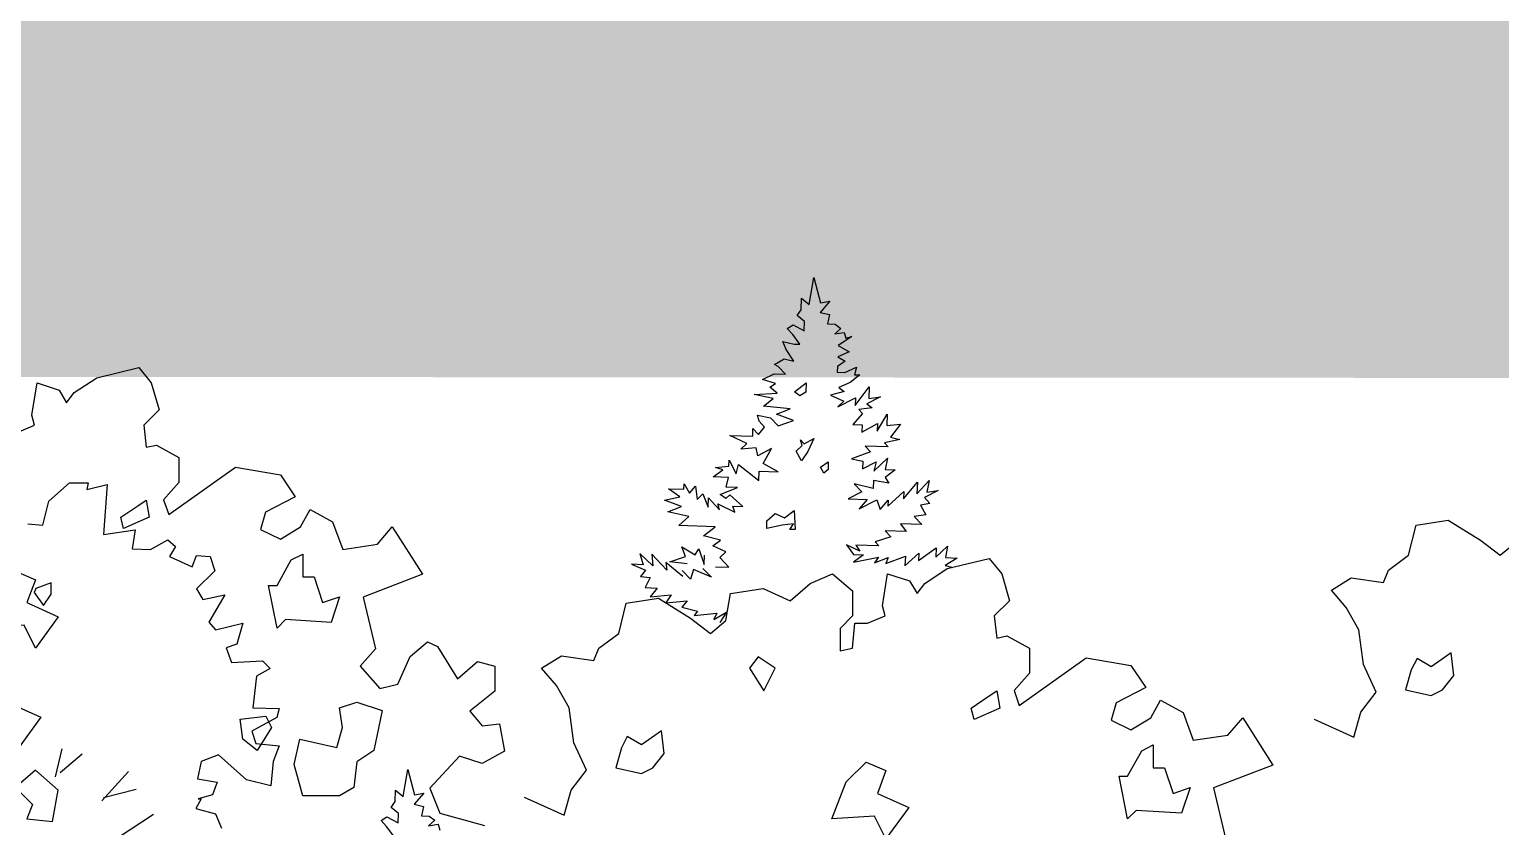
# Model space of a CAD drawing. Header units: inches. Extents: x 11.9 to 85.3, y 21.1 to 37.4.
# Drawn here: x 27.6 to 28.52, y 23.831 to 24.329 of the extents above; entities that cross this region are included whole.
import ezdxf

# ---------------------------------------------------------------- set-up
doc = ezdxf.new("R2010")
doc.units = ezdxf.units.IN
doc.header["$MEASUREMENT"] = 0
doc.layers.add('CAY', color=94, linetype='Continuous')
doc.layers.add('Layer1', color=7, linetype='Continuous')

# ---------------------------------------------------------------- blocks, each defined once
blk = doc.blocks.new('A$C76451831')
at = {"layer": 'CAY'}
for p, q in [((2471.8, 2031.9), (2478.5, 2069.3)), ((2478.5, 2069.3), (2487.7, 2034.1)), ((2460.6, 2024.6), (2461.2, 2040.4)), ((2461.2, 2040.4), (2471.8, 2031.9)), ((2500.9, 2036.3), (2487.3, 2020.9)), ((2487.7, 2034.1), (2500.9, 2036.3)), ((2455.4, 2016.6), (2460.6, 2024.6)), ((2465.5, 2008.1), (2455.4, 2016.6)), ((2465, 1995), (2465.5, 2008.1)), ((2487.3, 2020.9), (2500.3, 2017.8)), ((2500.3, 2017.8), (2497.6, 2004.7)), ((2441.2, 1998.5), (2449.5, 2003.7)), ((2449, 1990.1), (2441.2, 1998.5)), ((2459, 1976.6), (2449, 1990.1)), ((2449.5, 2003.7), (2465, 1995)), ((2497.6, 2004.7), (2508, 2004.3)), ((2515.9, 1998.6), (2507.5, 1990.8)), ((2507.5, 1990.8), (2520.7, 1993)), ((2508, 2004.3), (2515.9, 1998.6)), ((2531.4, 1987.2), (2512.4, 1974.7)), ((2520.7, 1993), (2523.1, 1984.8)), ((2523.1, 1984.8), (2531.4, 1987.2)), ((2435.1, 1980.1), (2451.3, 1976.8)), ((2440.1, 1969.1), (2435.1, 1980.1)), ((2450.4, 1952.9), (2440.1, 1969.1)), ((2451.3, 1976.8), (2459, 1976.6)), ((2512.4, 1974.7), (2527.9, 1966)), ((2423.5, 1948.4), (2437, 1956)), ((2428.9, 1945.4), (2423.5, 1948.4)), ((2437, 1956), (2450.4, 1952.9)), ((2522, 1953.1), (2511.3, 1945.3)), ((2527.9, 1966), (2511.8, 1958.9)), ((2511.8, 1958.9), (2522, 1953.1)), ((1448.6, 1909.2), (1479.9, 1929.8)), ((1479.9, 1929.8), (1538.3, 1944)), ((1538.3, 1944), (1555.9, 1922.7)), ((2407, 1927.6), (2423.1, 1935.2)), ((2425.3, 1922), (2407, 1927.6)), ((2423.1, 1935.2), (2438.9, 1934.7)), ((2438.9, 1934.7), (2428.9, 1945.4)), ((2511.3, 1945.3), (2511.1, 1937.6)), ((2511.1, 1937.6), (2521.5, 1937.2)), ((2521.5, 1937.2), (2538.1, 1944.4)), ((2542.7, 1933.8), (2529.2, 1923.4)), ((2538.1, 1944.4), (2535, 1934)), ((2535, 1934), (2542.7, 1933.8)), ((1389.7, 1877.9), (1396.8, 1922.7)), ((1396.8, 1922.7), (1427.4, 1912.7)), ((1427.4, 1912.7), (1438, 1895)), ((1438, 1895), (1448.6, 1909.2)), ((1555.9, 1922.7), (1566.6, 1885)), ((2395.4, 1906.7), (2427.6, 1908.3)), ((2421.9, 1900.8), (2395.4, 1906.7)), ((2417, 1916.8), (2425.3, 1922)), ((2427.6, 1908.3), (2417, 1916.8)), ((2520.6, 1910.5), (2501.8, 1905.7)), ((2501.8, 1905.7), (2520.1, 1897.4)), ((2529.2, 1923.4), (2513.1, 1916.2)), ((2513.1, 1916.2), (2520.6, 1910.5)), ((2536.2, 1891.4), (2555.7, 1917.4)), ((2555.7, 1917.4), (2555.1, 1901.1)), ((1566.6, 1885), (1545.3, 1863.8)), ((2408.4, 1890.4), (2421.9, 1900.8)), ((2445.4, 1886.4), (2408.4, 1890.4)), ((2426.6, 1879.3), (2445.4, 1886.4)), ((2512.1, 1889.5), (2536.6, 1901.8)), ((2520.1, 1897.4), (2512.1, 1889.5)), ((2536.6, 1901.8), (2536.2, 1891.4)), ((2559.6, 1887.8), (2541, 1885.8)), ((2541, 1885.8), (2546.2, 1880.1)), ((2571.1, 1903.3), (2552.1, 1893.5)), ((2552.1, 1893.5), (2559.6, 1887.8)), ((2555.1, 1901.1), (2571.1, 1903.3)), ((1393.2, 1863.8), (1389.7, 1877.9)), ((2402.2, 1869.3), (2399.8, 1877.6)), ((2399.8, 1877.6), (2418.2, 1874.2)), ((2409.6, 1860.9), (2402.2, 1869.3)), ((2418.2, 1874.2), (2428.7, 1862.9)), ((2450.3, 1870.4), (2426.6, 1879.3)), ((2428.7, 1862.9), (2450.3, 1870.4)), ((2546.2, 1880.1), (2532.6, 1864.8)), ((2532.6, 1864.8), (2545.7, 1864.3)), ((2545.3, 1853.9), (2567, 1866.3)), ((2545.7, 1864.3), (2545.3, 1853.9)), ((2566.7, 1855.4), (2580.6, 1878.9)), ((2567, 1866.3), (2566.7, 1855.4)), ((2580.6, 1878.9), (2580.1, 1863.1)), ((2580.1, 1863.1), (2599.2, 1865.2)), ((2599.2, 1865.2), (2585, 1847.1)), ((1369, 1853.7), (1393.2, 1863.8)), ((1545.3, 1863.8), (1548.9, 1833.1)), ((2361.6, 1849.4), (2393.3, 1848.3)), ((2385.3, 1838.2), (2361.6, 1849.4)), ((2393.3, 1848.3), (2393.7, 1859.2)), ((2393.7, 1859.2), (2401.6, 1850.7)), ((2401.6, 1850.7), (2409.6, 1860.9)), ((2598.4, 1843.9), (2577, 1839.2)), ((2585, 1847.1), (2598.4, 1843.9)), ((1548.9, 1833.1), (1563, 1836)), ((1563, 1836), (1594.3, 1818.9)), ((2376.8, 1830.3), (2385.3, 1838.2)), ((2398.2, 1832.3), (2376.8, 1830.3)), ((2400.5, 1821.3), (2398.2, 1832.3)), ((2419.5, 1831.5), (2400.5, 1821.3)), ((2407.9, 1810.6), (2419.5, 1831.5)), ((2557.5, 1826.7), (2530.9, 1816.8)), ((2581.8, 1833.6), (2550.1, 1834.7)), ((2550.1, 1834.7), (2557.5, 1826.7)), ((2577, 1839.2), (2581.8, 1833.6)), ((1580.1, 1739.3), (1673.3, 1805.4)), ((1594.3, 1818.9), (1594.3, 1784.1)), ((1673.3, 1805.4), (1735.8, 1794.7)), ((2341.5, 1804.8), (2360.1, 1806.9)), ((2351.8, 1801.7), (2341.5, 1804.8)), ((2360.1, 1806.9), (2360.4, 1815)), ((2360.4, 1815), (2370.2, 1796.1)), ((2370.2, 1796.1), (2373.4, 1809.1)), ((2373.4, 1809.1), (2402, 1786.8)), ((2428.8, 1799), (2407.9, 1810.6)), ((2530.9, 1816.8), (2546.6, 1813.5)), ((2546.6, 1813.5), (2546.3, 1803.1)), ((2546.3, 1803.1), (2565.2, 1812.8)), ((2562, 1799.8), (2581.2, 1817.7)), ((2565.2, 1812.8), (2562, 1799.8)), ((2581.2, 1817.7), (2577.9, 1802)), ((1594.3, 1784.1), (1573, 1759.9)), ((1735.8, 1794.7), (1756.4, 1764.1)), ((2338.3, 1791.8), (2351.8, 1801.7)), ((2359.6, 1791), (2338.3, 1791.8)), ((2356.4, 1777.5), (2359.6, 1791)), ((2402, 1786.8), (2402.5, 1799.9)), ((2402.5, 1799.9), (2428.8, 1799)), ((2561.5, 1786.7), (2561.2, 1775.8)), ((2582.7, 1783.2), (2561.5, 1786.7)), ((2591.5, 1801.5), (2577.6, 1791.1)), ((2577.6, 1791.1), (2582.7, 1783.2)), ((2577.9, 1802), (2591.5, 1801.5)), ((2603.3, 1761.2), (2622.6, 1784.5)), ((2622.1, 1768.2), (2639, 1786.7)), ((2622.6, 1784.5), (2622.1, 1768.2)), ((2639, 1786.7), (2635.8, 1770.5)), ((1756.4, 1764.1), (1715.1, 1742.8)), ((2270.6, 1759.2), (2292, 1763.9)), ((2292, 1763.9), (2276.1, 1775.3)), ((2276.1, 1775.3), (2297.4, 1774.6)), ((2297.4, 1774.6), (2297.7, 1782.3)), ((2297.7, 1782.3), (2305.3, 1768.9)), ((2305.3, 1768.9), (2313.9, 1779)), ((2313.9, 1779), (2315.9, 1760.3)), ((2315.9, 1760.3), (2323.9, 1768.2)), ((2323.9, 1768.2), (2331.4, 1749.4)), ((2331.4, 1749.4), (2331.9, 1762.5)), ((2331.9, 1762.5), (2347.1, 1746.1)), ((2347.9, 1767.4), (2372.2, 1777)), ((2355.9, 1761.7), (2347.9, 1767.4)), ((2361.5, 1766.9), (2355.9, 1761.7)), ((2372.2, 1777), (2356.4, 1777.5)), ((2379.5, 1750.4), (2361.5, 1766.9)), ((2545.1, 1770.9), (2526.2, 1761.2)), ((2561.2, 1775.8), (2534.7, 1782.2)), ((2534.7, 1782.2), (2545.1, 1770.9)), ((2581.6, 1751.1), (2603.6, 1771.6)), ((2603.6, 1771.6), (2603.3, 1761.2)), ((2651.7, 1772.6), (2632.8, 1762.9)), ((2632.8, 1762.9), (2640.2, 1754.5)), ((2635.8, 1770.5), (2651.7, 1772.6)), ((1573, 1759.9), (1580.1, 1739.3)), ((1715.1, 1742.8), (1708.1, 1718.6)), ((1763.5, 1722.2), (1777.1, 1746.4)), ((1777.1, 1746.4), (1808.3, 1729.3)), ((2294.3, 1750.7), (2270.6, 1759.2)), ((2275, 1743.2), (2294.3, 1750.7)), ((2304.2, 1736.7), (2275, 1743.2)), ((2347.1, 1746.1), (2344.7, 1754.4)), ((2344.7, 1754.4), (2368.3, 1742.7)), ((2365.9, 1750.9), (2379.5, 1750.4)), ((2368.3, 1742.7), (2365.9, 1750.9)), ((2526.2, 1761.2), (2552.9, 1760.2)), ((2552.9, 1760.2), (2541.6, 1747.5)), ((2541.6, 1747.5), (2566, 1759.8)), ((2566, 1759.8), (2571, 1746.5)), ((2571, 1746.5), (2581.9, 1759.2)), ((2581.9, 1759.2), (2581.6, 1751.1)), ((2640.2, 1754.5), (2627, 1752.2)), ((2627, 1752.2), (2634.6, 1738.8)), ((1735.8, 1705.1), (1763.5, 1722.2)), ((1808.3, 1729.3), (1822.5, 1690.9)), ((1870.8, 1698), (1891.4, 1722.2)), ((1891.4, 1722.2), (1933.3, 1656.1)), ((2290.6, 1724.1), (2304.2, 1736.7)), ((2340.9, 1722.3), (2290.6, 1724.1)), ((2324.6, 1709.7), (2340.9, 1722.3)), ((2628.7, 1725.4), (2599.3, 1726.4)), ((2599.3, 1726.4), (2607.1, 1715.7)), ((2634.6, 1738.8), (2618.3, 1736.6)), ((2618.3, 1736.6), (2628.7, 1725.4)), ((3306.5, 1682.6), (3317.1, 1724.4)), ((3317.1, 1724.4), (3361.9, 1731.5)), ((3361.9, 1731.5), (3406.7, 1703.8)), ((1708.1, 1718.6), (1735.8, 1705.1)), ((2348.4, 1703.5), (2324.6, 1709.7)), ((2337.7, 1695.7), (2348.4, 1703.5)), ((2585.5, 1708.3), (2564, 1701.4)), ((2564, 1701.4), (2569.2, 1695.7)), ((2577.7, 1716.8), (2585.5, 1708.3)), ((2607.1, 1715.7), (2577.7, 1716.8)), ((3406.7, 1703.8), (3434.4, 1682.6)), ((1822.5, 1690.9), (1870.8, 1698)), ((2236.3, 1685.2), (2240.6, 1669.3)), ((2254.4, 1667.9), (2236.3, 1685.2)), ((2252.8, 1684.1), (2254.4, 1667.9)), ((2273.6, 1662), (2252.8, 1684.1)), ((2278, 1673.7), (2299.6, 1681.1)), ((2294.6, 1694.5), (2313.2, 1683.4)), ((2299.6, 1681.1), (2294.6, 1694.5)), ((2313.2, 1683.4), (2318.5, 1691.4)), ((2318.5, 1691.4), (2325.9, 1669.8)), ((2325.9, 1669.8), (2326.4, 1682.9)), ((2356, 1687.3), (2337.7, 1695.7)), ((2347.5, 1679.5), (2356, 1687.3)), ((2524, 1697.3), (2533.9, 1683.8)), ((2542.3, 1688.5), (2524, 1697.3)), ((2547.5, 1683.4), (2533.6, 1673)), ((2533.6, 1673), (2568.7, 1679.9)), ((2533.9, 1683.8), (2547.5, 1683.4)), ((2569.2, 1695.7), (2537.1, 1696.9)), ((2537.1, 1696.9), (2542.3, 1688.5)), ((2568.7, 1679.9), (2563, 1671.9)), ((2578.8, 1671.4), (2605.9, 1681.3)), ((2605.4, 1667.7), (2624.6, 1685.6)), ((2605.9, 1681.3), (2605.4, 1667.7)), ((2624.3, 1675.2), (2648.9, 1693)), ((2624.6, 1685.6), (2624.3, 1675.2)), ((2648.4, 1679.8), (2664.8, 1695.1)), ((2648.9, 1693), (2648.4, 1679.8)), ((2664.8, 1695.1), (2661.6, 1679.4)), ((3278.8, 1661.9), (3306.5, 1682.6)), ((3434.4, 1682.6), (3455.6, 1700.3)), ((2224.6, 1670.4), (2244.1, 1661.9)), ((2240.6, 1669.3), (2224.6, 1670.4)), ((2244.1, 1661.9), (2237.2, 1653)), ((2272.6, 1672.4), (2273.6, 1662)), ((2295.9, 1653.3), (2272.6, 1672.4)), ((2301.9, 1670.6), (2278, 1673.7)), ((2306.7, 1649.3), (2295.1, 1661.4)), ((2310.8, 1662.9), (2306.7, 1649.3)), ((2336, 1652.2), (2310.8, 1662.9)), ((2323.9, 1664.2), (2336, 1652.2)), ((2341.7, 1666.5), (2360.2, 1665.9)), ((2360.2, 1665.9), (2347.5, 1679.5)), ((2563, 1671.9), (2581.8, 1679.4)), ((2581.8, 1679.4), (2578.8, 1671.4)), ((2633, 1643.5), (2664.3, 1664.1)), ((2677.9, 1678.8), (2661.2, 1668.5)), ((2661.2, 1668.5), (2672, 1665.4)), ((2661.6, 1679.4), (2677.9, 1678.8)), ((2664.3, 1664.1), (2722.6, 1678.3)), ((2722.6, 1678.3), (2740.3, 1657)), ((3271.7, 1644.8), (3278.8, 1661.9)), ((1933.3, 1656.1), (1850.8, 1624.3)), ((2237.2, 1653), (2250.5, 1651.6)), ((2250.5, 1651.6), (2243.7, 1637.7)), ((2445.5, 1619.3), (2473.2, 1643.5)), ((2473.2, 1643.5), (2504.5, 1657)), ((2504.5, 1657), (2532.2, 1632.9)), ((2574, 1612.2), (2581.1, 1657)), ((2581.1, 1657), (2611.8, 1647)), ((2611.8, 1647), (2622.4, 1629.3)), ((2622.4, 1629.3), (2633, 1643.5)), ((2740.3, 1657), (2750.9, 1619.3)), ((3199.2, 1634.2), (3226.9, 1651.3)), ((3226.9, 1651.3), (3271.7, 1644.8)), ((1850.8, 1624.3), (1867.9, 1552.3)), ((2217.3, 1615.8), (2262.1, 1622.8)), ((2243.7, 1637.7), (2260.2, 1636.6)), ((2260.2, 1636.6), (2250.4, 1624.7)), ((2250.4, 1624.7), (2279.7, 1627.6)), ((2262.1, 1622.8), (2306.9, 1595.1)), ((2279.7, 1627.6), (2272.6, 1616.4)), ((2272.6, 1616.4), (2301.9, 1619.3)), ((2301.9, 1619.3), (2294.6, 1610.4)), ((2355.9, 1591.6), (2362.4, 1629.3)), ((2362.4, 1629.3), (2407.8, 1636.4)), ((2407.8, 1636.4), (2445.5, 1619.3)), ((2532.2, 1632.9), (2532.2, 1598.1)), ((2750.9, 1619.3), (2729.7, 1598.1)), ((3219.8, 1610), (3199.2, 1634.2)), ((2206.7, 1573.9), (2217.3, 1615.8)), ((2294.6, 1610.4), (2316.5, 1604.8)), ((2316.5, 1604.8), (2311.6, 1598.8)), ((2311.6, 1598.8), (2343.6, 1601.9)), ((2339, 1593.3), (2356.7, 1603.2)), ((2343.6, 1601.9), (2339, 1593.3)), ((2356.7, 1603.2), (2347.6, 1589.1)), ((2532.2, 1598.1), (2515.1, 1580.9)), ((2553.4, 1588), (2577.6, 1598.1)), ((2577.6, 1598.1), (2574, 1612.2)), ((2729.7, 1598.1), (2733.2, 1567.4)), ((3237.5, 1578.7), (3219.8, 1610)), ((2306.9, 1595.1), (2334.7, 1573.9)), ((2334.7, 1573.9), (2355.9, 1591.6)), ((2515.1, 1580.9), (2515.1, 1549.7)), ((2532.2, 1553.2), (2535.7, 1588)), ((2535.7, 1588), (2553.4, 1588)), ((3244, 1530.4), (3237.5, 1578.7)), ((1916.2, 1541.7), (1940.4, 1562.3)), ((1940.4, 1562.3), (1954.5, 1555.8)), ((2179, 1553.2), (2206.7, 1573.9)), ((2733.2, 1567.4), (2747.4, 1570.3)), ((2747.4, 1570.3), (2778.6, 1553.2)), ((1867.9, 1552.3), (1846.6, 1528.1)), ((1899.1, 1503.3), (1916.2, 1541.7)), ((1954.5, 1555.8), (1982.2, 1510.4)), ((2099.4, 1525.5), (2127.1, 1542.6)), ((2127.1, 1542.6), (2171.9, 1536.1)), ((2171.9, 1536.1), (2179, 1553.2)), ((2515.1, 1549.7), (2532.2, 1553.2)), ((2764.5, 1473.6), (2857.6, 1539.7)), ((2778.6, 1553.2), (2778.6, 1518.4)), ((2857.6, 1539.7), (2920.1, 1529)), ((1846.6, 1528.1), (1874.3, 1496.9)), ((1982.2, 1510.4), (2010, 1534.6)), ((2010, 1534.6), (2034.1, 1528.1)), ((2034.1, 1528.1), (2034.1, 1493.3)), ((2120, 1501.3), (2099.4, 1525.5)), ((2778.6, 1518.4), (2757.4, 1494.2)), ((2920.1, 1529), (2940.8, 1498.4)), ((3261.7, 1492), (3244, 1530.4)), ((1874.3, 1496.9), (1899.1, 1503.3)), ((2137.7, 1470.1), (2120, 1501.3)), ((2940.8, 1498.4), (2899.5, 1477.1)), ((2034.1, 1493.3), (1999.3, 1465.6)), ((2757.4, 1494.2), (2764.5, 1473.6)), ((2899.5, 1477.1), (2892.4, 1452.9)), ((2947.9, 1456.5), (2961.4, 1480.7)), ((2961.4, 1480.7), (2992.7, 1463.6)), ((3240.4, 1464.3), (3261.7, 1492)), ((1999.3, 1465.6), (2016.4, 1445)), ((2144.2, 1421.7), (2137.7, 1470.1)), ((2920.1, 1439.4), (2947.9, 1456.5)), ((2992.7, 1463.6), (3006.8, 1425.2)), ((3055.2, 1432.3), (3075.8, 1456.5)), ((3075.8, 1456.5), (3117.7, 1390.4)), ((3230.4, 1429.5), (3240.4, 1464.3)), ((2016.4, 1445), (2040.6, 1447.9)), ((2040.6, 1447.9), (2047.7, 1410.1)), ((2892.4, 1452.9), (2920.1, 1439.4)), ((3175, 1454.3), (3230.4, 1429.5)), ((2161.9, 1383.3), (2144.2, 1421.7)), ((3006.8, 1425.2), (3055.2, 1432.3)), ((1985.2, 1403.1), (1943.9, 1358.2)), ((2016.4, 1392.5), (1985.2, 1403.1)), ((2047.7, 1410.1), (2016.4, 1392.5)), ((2140.7, 1355.6), (2161.9, 1383.3)), ((3117.7, 1390.4), (3035.1, 1358.6)), ((1943.9, 1358.2), (1957.5, 1323.4)), ((2130.6, 1320.8), (2140.7, 1355.6)), ((3035.1, 1358.6), (3052.2, 1286.6)), ((2075.2, 1345.6), (2130.6, 1320.8)), ((1957.5, 1323.4), (2020, 1306.3)), ((5943, 1269.4), (5949.7, 1306.8)), ((5949.7, 1306.8), (5958.9, 1271.5)), ((5931.9, 1262.1), (5932.4, 1277.9)), ((5932.4, 1277.9), (5943, 1269.4)), ((5972.1, 1273.8), (5958.5, 1258.4)), ((5958.9, 1271.5), (5972.1, 1273.8)), ((5926.6, 1254.1), (5931.9, 1262.1)), ((5936.7, 1245.6), (5926.6, 1254.1)), ((5958.5, 1258.4), (5971.5, 1255.2)), ((5971.5, 1255.2), (5968.8, 1242.2)), ((5912.4, 1236), (5920.7, 1241.1)), ((5920.2, 1227.6), (5912.4, 1236)), ((5920.7, 1241.1), (5936.3, 1232.4)), ((5936.3, 1232.4), (5936.7, 1245.6)), ((5968.8, 1242.2), (5979.2, 1241.8)), ((5987.1, 1236.1), (5978.7, 1228.2)), ((5978.7, 1228.2), (5991.9, 1230.5)), ((5979.2, 1241.8), (5987.1, 1236.1)), ((5991.9, 1230.5), (5994.4, 1222.3)), ((5930.2, 1214.1), (5920.2, 1227.6))]:
    blk.add_line(p, q, dxfattribs=at)
for points in [[(2451.7, 1910.2), (2468, 1922.8), (2467.5, 1909.6), (2459.2, 1904.5)], [(2453.8, 1827.6), (2462.2, 1835.5), (2459.8, 1843.3), (2465, 1837.6), (2478.4, 1845.3), (2470.1, 1827), (2461.5, 1814.2)], [(1537.1, 1751.5), (1548.9, 1759.4), (1552.9, 1735.6), (1517.3, 1719.8), (1513.3, 1735.6)], [(2452.7, 1718.4), (2445, 1718.7), (2450.2, 1726.6), (2434.3, 1724.5), (2412.8, 1719.8), (2413.2, 1730.7), (2424.4, 1740.7), (2437.4, 1734.8), (2450.9, 1745.2)], [(1750.8, 1676.2), (1766.7, 1684.2), (1766.7, 1652.5), (1782.5, 1652.5), (1794.4, 1616.8), (1818.1, 1624.8), (1806.3, 1589.1), (1742.9, 1593.1), (1731.1, 1581.2), (1719.2, 1640.6), (1731.1, 1640.6)], [(1339.1, 1632.7), (1366.8, 1660.4), (1394.5, 1648.5), (1382.7, 1616.8), (1426.2, 1597), (1394.5, 1553.5), (1378.7, 1585.2), (1319.3, 1581.2)], [(5431.9, 1558.7), (5429.3, 1553.4), (5442.5, 1535), (5453, 1550.8), (5453, 1566.7)], [(2424.5, 1525.4), (2400.8, 1541.2), (2388.9, 1525.4), (2408.7, 1493.7)], [(3369.9, 1515.3), (3365.9, 1547), (3338.2, 1527.2), (3318.4, 1539), (3310.5, 1523.2), (3302.6, 1495.5), (3338.2, 1487.6), (3354, 1495.5)], [(1754.8, 1391.1), (1762.7, 1426.7), (1814.2, 1414.8), (1822.1, 1442.6), (1818.1, 1470.3), (1841.9, 1478.2), (1877.5, 1466.3), (1865.7, 1410.9), (1841.9, 1395), (1837.9, 1359.4), (1818.1, 1347.5), (1766.7, 1347.5)], [(2721.4, 1485.8), (2733.3, 1493.7), (2737.3, 1469.9), (2701.6, 1454.1), (2697.7, 1469.9)], [(1683.5, 1426.7), (1679.6, 1454.5), (1715.2, 1458.4), (1723.1, 1442.6), (1703.3, 1410.9)], [(2270.1, 1406.6), (2266.2, 1438.3), (2238.4, 1418.5), (2218.7, 1430.3), (2210.7, 1414.5), (2202.8, 1386.8), (2238.4, 1378.9), (2254.3, 1386.8)], [(5351.5, 1415.3), (5379.2, 1443), (5406.9, 1431.1), (5395, 1399.4), (5438.6, 1379.6), (5406.9, 1336.1), (5391, 1367.8), (5331.7, 1363.8)], [(2935.2, 1410.5), (2951, 1418.5), (2951, 1386.8), (2966.9, 1386.8), (2978.8, 1351.1), (3002.5, 1359.1), (2990.6, 1323.4), (2927.3, 1327.4), (2915.4, 1315.5), (2903.5, 1374.9), (2915.4, 1374.9)], [(2523.5, 1367), (2551.2, 1394.7), (2578.9, 1382.8), (2567, 1351.1), (2610.6, 1331.3), (2578.9, 1287.8), (2563.1, 1319.5), (2503.7, 1315.5)], [(1418.3, 1311.9), (1426.2, 1355.4), (1394.5, 1383.2), (1366.8, 1359.4), (1390.6, 1335.6), (1382.7, 1315.8)]]:
    blk.add_lwpolyline(points, close=True, dxfattribs=at)
for points in [[(2492.6, 1796.8), (2487.9, 1805.1), (2498.6, 1812.9), (2498.2, 1802), (2492.6, 1796.8)], [(5420.4, 1649), (5441.5, 1646.9), (5450, 1680.6), (5478.4, 1705.9), (5504.8, 1705.9), (5502.7, 1696.5), (5531.2, 1703.8), (5525.9, 1634.2), (5570.2, 1640.6), (5566, 1614.2), (5591.3, 1613.1), (5615.5, 1626.8), (5626.1, 1617.3), (5617.7, 1603.6), (5649.3, 1588.9), (5655.6, 1604.7), (5674.6, 1603.6), (5680.9, 1583.6), (5655.6, 1558.3), (5664.1, 1543.5), (5694.7, 1549.8), (5672.5, 1511.9), (5682, 1501.3), (5720, 1510.8), (5711.5, 1481.3), (5696.8, 1476), (5704.1, 1456), (5747.4, 1458.1), (5757.9, 1447.5), (5738.9, 1437), (5733.7, 1392.7), (5770.6, 1391.6), (5767.4, 1379), (5732.6, 1360), (5737.9, 1343.1), (5770.6, 1340), (5762.2, 1317.8), (5759, 1284.1), (5725.2, 1292.5), (5686.2, 1327.3), (5662, 1317.8), (5656.7, 1293.6), (5684.1, 1289.3), (5677.8, 1271.4), (5657.7, 1266.1), (5662, 1266.1), (5654.6, 1252.4), (5682, 1245), (5690.4, 1225)], [(5467.9, 1335.7), (5458.4, 1296.7)], [(5496.4, 1328.4), (5465.8, 1302)], [(5560.7, 1304.1), (5523.8, 1263)], [(5571.3, 1278.8), (5525.9, 1267.2)], [(5595.5, 1244), (5547, 1212.3)]]:
    blk.add_lwpolyline(points, dxfattribs=at)

msp = doc.modelspace()

# ---------------------------------------------------------------- hatches: boundary and pattern name
at = {"layer": 'Layer1', "true_color": 0x939598}
h = msp.add_hatch(color=252, dxfattribs=at)
h.dxf.hatch_style = 1
h.paths.add_polyline_path([(63.37227, 24.96911), (63.37227, 24.98863), (63.27009, 24.98863), (19.2205, 24.98863), (19.2205, 25.09242), (18.88387, 24.5256), (18.8823, 24.11828), (61.45857, 24.08746)])

# ---------------------------------------------------------------- block references
at = {"layer": 'CAY', "xscale": 0.0004489089019145984, "yscale": 0.0004489089019145984, "zscale": 0.0004489089019145984}
for p in [(25.16589, 23.27991), (26.97796, 23.24511)]:
    msp.add_blockref('A$C76451831', p, dxfattribs=at)

doc.saveas('drawing.dxf')
